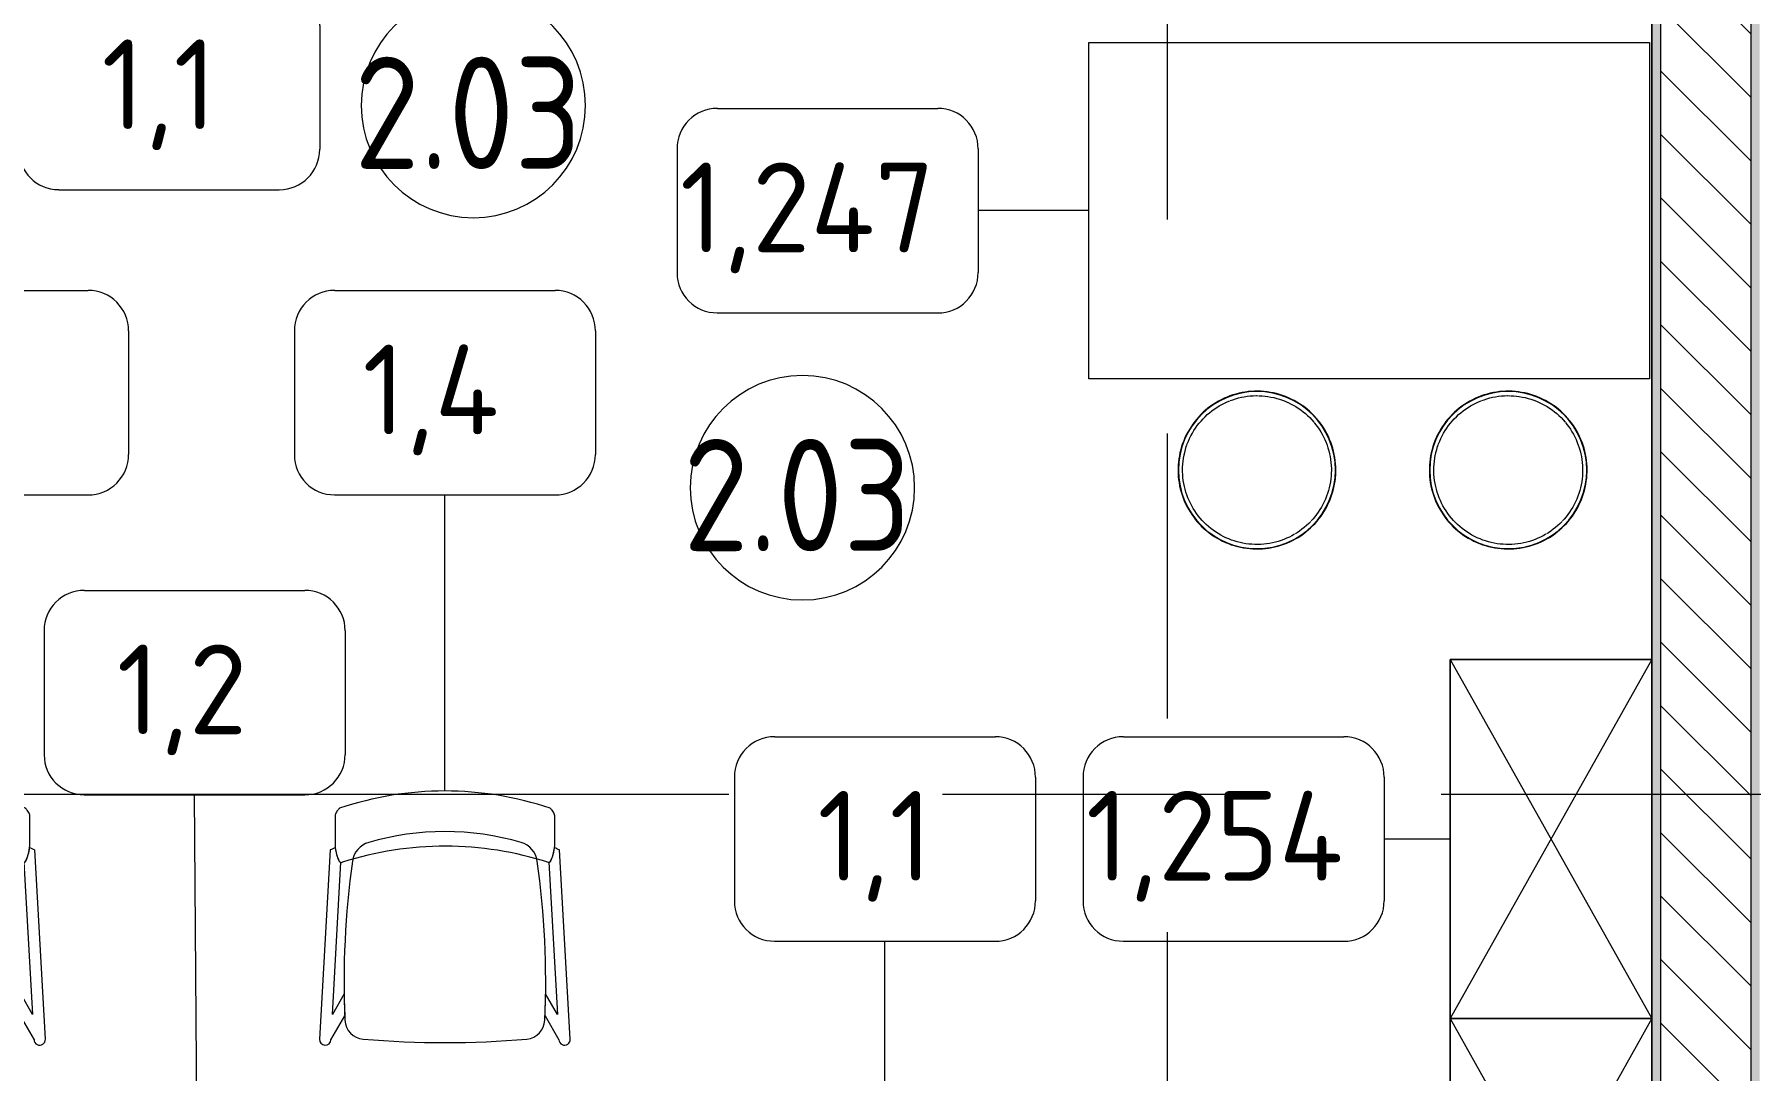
# Model space of a CAD drawing. Header units: millimetres. Extents: x -2766 to 205613, y -8553 to 29000.
# Drawn here: x 27085 to 30910, y 2984 to 5293 of the extents above; entities that cross this region are included whole.
import ezdxf

# ---------------------------------------------------------------- set-up
doc = ezdxf.new("R2010")
doc.units = ezdxf.units.MM
doc.linetypes.add('Осевая', pattern=[3175, 635, -476.25, 1587.5, -476.25])
for name, color, linetype, lineweight in [('A-AREA-IDEN', 7, 'Continuous', 9), ('A-WALL', 7, 'Continuous', 9), ('I-FURN-IDEN', 7, 'Continuous', 9), ('I-WALL', 7, 'Continuous', 9), ('Оси-2', 7, 'Осевая', 9)]:
    doc.layers.add(name, color=color, linetype=linetype, lineweight=lineweight)
for name, color, linetype, lineweight, true_color in [('A-WALL-1', 9, 'Continuous', 9, 0x808080), ('A-WALL-FNSH-1', 9, 'Continuous', 9, 0x808080), ('I-FURN-1', 9, 'Continuous', 9, 0x808080)]:
    doc.layers.add(name, color=color, linetype=linetype, lineweight=lineweight, true_color=true_color)
doc.styles.add('GOST Common', font='GOST_Common.ttf', dxfattribs={"height": 200})
doc.styles.add('GOST Common_1', font='GOST_Common.ttf', dxfattribs={"width": 0.9, "height": 250})
pattern_1 = [(0, (0, 0), (121.92, 30.48), [10.058, -81.382, 10.058, -81.382, -487.68]), (0, (0, 0), (121.92, 30.48), [-182.88, 10.058, -172.822, 10.058, -81.382, -213.36]), (0, (0, 0), (121.92, 30.48), [-457.2, 10.058, -50.902, 10.058, -142.342]), (120, (45.72, 15.24), (-87.356454, 90.345817), [10.058, -81.382, 10.058, -81.382, -487.68]), (120, (45.72, 15.24), (-87.356454, 90.345817), [-182.88, 10.058, -172.822, 10.058, -81.382, -213.36]), (120, (45.72, 15.24), (-87.356454, 90.345817), [-457.2, 10.058, -50.902, 10.058, -142.342]), (240, (60.96, 76.2), (-34.563546, -120.825817), [10.058, -81.382, 10.058, -81.382, -487.68]), (240, (60.96, 76.2), (-34.563546, -120.825817), [-182.88, 10.058, -172.822, 10.058, -81.382, -213.36]), (240, (60.96, 76.2), (-34.563546, -120.825817), [-457.2, 10.058, -50.902, 10.058, -142.342])]

# ---------------------------------------------------------------- blocks, each defined once
blk = doc.blocks.new('Chair_1 noor 78578 - 1_4-25422005-План расстановки мебели и оборудования 2 этажа в осях 1-12')
at = {"layer": 'I-FURN-1'}
for p, q in [((-130.5, 405.7), (-130.5, 344.8)), ((359.1, 344.8), (359.1, 405.7)), ((-141.2, 329.7), (-165.1, -92)), ((393.7, -92), (369.8, 329.7)), ((-136.5, -37.1), (-117.3, 302)), ((345.9, 302), (365.1, -37.1)), ((-110.2, 8.6), (-136.5, -37.1)), ((365.1, -37.1), (338.8, 8.6)), ((-139.7, -93.5), (-108.8, -39.9)), ((337.4, -39.9), (368.3, -93.5))]:
    blk.add_line(p, q, dxfattribs=at)
for centre, radius, start, end in [((114.3, -271.9), 732.8, 71.3174, 108.6833), ((-37.4, 344.8), 93.1, 180, 204.9864), ((-41.4, 297.5), 50.8, 106.1735, 171.9659), ((114.3, -239.2), 609.6, 73.8265, 106.1735), ((270, 297.5), 50.8, 8.0341, 73.8265), ((266, 344.8), 93.1, 334.477, 360), ((114.3, -279.3), 660.4, 111.7, 112.7563), ((-37.4, 344.8), 93.1, 186.4785, 204.9864), ((114.3, -408), 746, 71.9445, 107.8276), ((266, 344.8), 93.1, 335.0136, 353.5215), ((114.3, -279.3), 660.4, 67.2437, 68.3), ((-116, 308.2), 6.35, 204.9864, 258.4091), ((-116, 308.2), 6.35, 204.9864, 287.8276), ((1798.9, 37.7), 1909.3, 171.9659, 182.6261), ((-1570.3, 37.7), 1909.3, 357.3739, 8.0341), ((344.3, 307.4), 6.35, 281.4186, 334.477), ((344.6, 308.2), 6.35, 281.5909, 335.0136), ((1798.9, 37.7), 1909.3, 180.8761, 182.3307), ((-1570.3, 37.7), 1909.3, 357.6693, 359.1239), ((-64, -47.7), 44.5, 182.6261, 265.0912), ((292.6, -47.7), 44.4, 275.9396, 357.3739), ((-152.4, -92.7), 12.7, 176.75, 356.75), ((114.8, 2033.8), 2133.6, 265.0912, 274.9044), ((381, -92.7), 12.7, 183.25, 3.25)]:
    blk.add_arc(centre, radius, start, end, dxfattribs=at)
for points in [[(-120.4, 422.3), (-122, 420.8), (-124.7, 417.8), (-127.8, 413.5), (-129.8, 409.4), (-130.4, 406.9), (-130.5, 405.7)], [(359.1, 405.7), (359, 406.9), (358.4, 409.4), (356.4, 413.5), (353.3, 417.8), (350.6, 420.8), (349, 422.3)]]:
    blk.add_open_spline(points, degree=3, dxfattribs=at)
blk = doc.blocks.new('Стол базовый прямоугольный - 1_247-26230898-План расстановки мебели и оборудования 2 этажа в осях 1-12')
at = {"layer": 'I-FURN-1'}
for p, q in [((-625, 375), (625, 375)), ((-625, -375), (-625, 375)), ((625, 375), (625, -375)), ((625, -375), (-625, -375))]:
    blk.add_line(p, q, dxfattribs=at)
blk = doc.blocks.new('Шкаф параметрический - 1_256-26230905-План расстановки мебели и оборудования 2 этажа в осях 1-12')
at = {"layer": 'I-FURN-1'}
for p, q in [((0, 0), (800, -450)), ((0, -450), (800, 0)), ((800, 0), (0, 0)), ((0, 0), (0, -450)), ((0, -450), (0, 0)), ((0, 0), (800, 0)), ((800, -450), (800, 0)), ((800, 0), (800, -450)), ((0, -450), (800, -450)), ((800, -450), (0, -450))]:
    blk.add_line(p, q, dxfattribs=at)
blk = doc.blocks.new('Шкаф параметрический - 1_254-26230907-План расстановки мебели и оборудования 2 этажа в осях 1-12')
at = {"layer": 'I-FURN-1'}
for p, q in [((0, 0), (800, -450)), ((0, -450), (800, 0)), ((800, 0), (0, 0)), ((0, 0), (0, -450)), ((0, -450), (0, 0)), ((0, 0), (800, 0)), ((800, -450), (800, 0)), ((800, 0), (800, -450)), ((0, -450), (800, -450)), ((800, -450), (0, -450))]:
    blk.add_line(p, q, dxfattribs=at)
blk = doc.blocks.new('Stool _3_ - Aluminium Stool-V121-План расстановки мебели и оборудования 2 этажа в осях 1-12')
at = {"layer": 'I-FURN-1'}
blk.add_line((-1.2, 165.8), (3.8, 165.7), dxfattribs=at)
at = {"layer": 'I-FURN-1', "flags": 128}
for points in [[(175.8, 0), (175.7, 7), (175.2, 14), (174.5, 21), (173.6, 28), (172.3, 34.9), (170.8, 41.8), (169, 48.6), (166.9, 55.3), (164.5, 61.9), (161.9, 68.5), (159.1, 74.9), (155.9, 81.2), (152.6, 87.4), (148.9, 93.4), (145.1, 99.3), (141, 105), (136.7, 110.5), (132.2, 115.9), (127.4, 121.1), (122.5, 126.1), (117.3, 130.9), (112, 135.5), (106.5, 139.9), (100.8, 144), (95, 147.9), (89, 151.6), (82.9, 155), (76.6, 158.2), (70.2, 161.2), (63.7, 163.9), (57.1, 166.3), (50.4, 168.4), (43.6, 170.3), (36.8, 171.9), (29.9, 173.2), (22.9, 174.3), (15.9, 175.1), (8.9, 175.6), (1.9, 175.8), (-5.1, 175.7), (-12.2, 175.4), (-19.2, 174.8), (-26.1, 173.8), (-33.1, 172.7), (-39.9, 171.2), (-46.8, 169.5), (-53.5, 167.5), (-60.1, 165.2), (-66.7, 162.6), (-73.2, 159.9), (-79.5, 156.8), (-85.7, 153.5), (-91.8, 149.9), (-97.7, 146.2), (-103.5, 142.1), (-109.1, 137.9), (-114.5, 133.4), (-119.7, 128.7), (-124.8, 123.8), (-129.6, 118.7), (-134.3, 113.5), (-138.7, 108), (-142.9, 102.4), (-146.9, 96.6), (-150.6, 90.6), (-154.1, 84.5), (-157.4, 78.3), (-160.4, 71.9), (-163.2, 65.5), (-165.6, 58.9), (-167.9, 52.2), (-169.8, 45.5), (-171.5, 38.6), (-172.9, 31.7), (-174, 24.8), (-174.9, 17.8), (-175.5, 10.8), (-175.8, 3.8), (-175.8, 0)], [(-105.6, 127.8), (-100.4, 131.9), (-95.1, 135.8), (-89.6, 139.5), (-83.9, 143), (-78.1, 146.2), (-72.2, 149.2), (-66.2, 152), (-60.1, 154.5)], [(-59.6, 154.7), (-53.9, 156.8), (-47.5, 158.8), (-41.1, 160.6), (-34.7, 162.1), (-28.2, 163.4), (-21.6, 164.4), (-15, 165.1), (-8.4, 165.6), (-1.8, 165.8)], [(4.8, 165.7), (11.5, 165.4), (18.1, 164.8), (24.6, 164), (31.2, 162.8), (37.7, 161.5), (44.1, 159.8), (50.5, 157.9), (56.7, 155.8), (62.9, 153.4), (69, 150.8)], [(-156.2, 55.5), (-155.2, 58.4), (-152.7, 64.6), (-150, 70.6), (-147.1, 76.6), (-143.9, 82.4), (-140.5, 88.1), (-136.8, 93.6), (-133, 99), (-128.9, 104.3), (-124.6, 109.3), (-120.2, 114.2), (-115.5, 118.9), (-110.7, 123.5), (-105.9, 127.5)], [(69.3, 150.6), (75, 147.9), (80.8, 144.8), (86.5, 141.4), (92.1, 137.8), (97.6, 134), (102.9, 130), (108, 125.8), (112.9, 121.4), (117.7, 116.8), (122.3, 112), (126.6, 107)], [(127.5, 106), (130.8, 101.9), (134.8, 96.5), (138.5, 91.1), (142.1, 85.5), (145.4, 79.7)], [(145.4, 79.7), (148.4, 73.8), (151.3, 67.8), (153.9, 61.7), (156.2, 55.5), (158.3, 49.2), (160.2, 42.9), (161.7, 36.4), (163.1, 29.9), (164.1, 23.4), (164.9, 16.8), (165.5, 10.2), (165.8, 3.6), (165.8, 0)], [(-162.3, 33.7), (-161, 39.4), (-159.3, 45.8), (-157.4, 52.2), (-156.4, 55)], [(-175.8, 0), (-175.7, -7), (-175.2, -14), (-174.5, -21), (-173.6, -28), (-172.3, -34.9), (-170.8, -41.8), (-169, -48.6), (-166.9, -55.3), (-164.5, -61.9), (-161.9, -68.5), (-159.1, -74.9), (-155.9, -81.2), (-152.6, -87.4), (-148.9, -93.4), (-145.1, -99.3), (-141, -105), (-136.7, -110.5), (-132.2, -115.9), (-127.4, -121.1), (-122.5, -126.1), (-117.3, -130.9), (-112, -135.5), (-106.5, -139.9), (-100.8, -144), (-95, -147.9), (-89, -151.6), (-82.9, -155), (-76.6, -158.2), (-70.2, -161.2), (-63.7, -163.9), (-57.1, -166.3), (-50.4, -168.4), (-43.6, -170.3), (-36.8, -171.9), (-29.9, -173.2), (-22.9, -174.3), (-15.9, -175.1), (-8.9, -175.6), (-1.9, -175.8), (5.1, -175.7), (12.2, -175.4), (19.2, -174.8), (26.1, -173.8), (33.1, -172.7), (39.9, -171.2), (46.8, -169.5), (53.5, -167.5), (60.1, -165.2), (66.7, -162.6), (73.2, -159.9), (79.5, -156.8), (85.7, -153.5), (91.8, -149.9), (97.7, -146.2), (103.5, -142.1), (109.1, -137.9), (114.5, -133.4), (119.7, -128.7), (124.8, -123.8), (129.6, -118.7), (134.3, -113.5), (138.7, -108), (142.9, -102.4), (146.9, -96.6), (150.6, -90.6), (154.1, -84.5), (157.4, -78.3), (160.4, -71.9), (163.2, -65.5), (165.6, -58.9), (167.9, -52.2), (169.8, -45.5), (171.5, -38.6), (172.9, -31.7), (174, -24.8), (174.9, -17.8), (175.5, -10.8), (175.8, -3.8), (175.8, 0)], [(-165.8, 0), (-165.7, 6.6), (-165.3, 13.2), (-164.6, 19.8), (-163.7, 26.4), (-162.5, 32.9)], [(-44.1, -159.8), (-50.5, -157.9), (-56.7, -155.8), (-62.9, -153.4), (-69, -150.8), (-75, -147.9), (-80.8, -144.8), (-86.5, -141.4), (-92.1, -137.8), (-97.6, -134), (-102.9, -130), (-108, -125.8), (-112.9, -121.4), (-117.7, -116.8), (-122.3, -112), (-126.6, -107), (-130.8, -101.9), (-134.8, -96.5), (-138.5, -91.1), (-142.1, -85.5), (-145.4, -79.7), (-148.4, -73.8), (-151.3, -67.8), (-153.9, -61.7), (-156.2, -55.5), (-158.3, -49.2), (-160.2, -42.9), (-161.7, -36.4), (-163.1, -29.9), (-164.1, -23.4), (-164.9, -16.8), (-165.5, -10.2), (-165.8, -3.6), (-165.8, 0)], [(165.8, 0), (165.7, -6.6), (165.3, -13.2), (164.6, -19.8), (163.7, -26.4), (162.5, -32.9), (161, -39.4), (159.3, -45.8), (157.4, -52.2), (155.2, -58.4), (152.7, -64.6), (150, -70.6), (147.1, -76.6), (143.9, -82.4), (140.5, -88.1), (136.8, -93.6), (133, -99), (128.9, -104.3), (124.6, -109.3), (121, -113.4)], [(119.9, -114.5), (115.5, -118.9), (110.7, -123.5), (105.6, -127.8), (100.4, -131.9), (95.1, -135.8), (89.6, -139.5), (85, -142.3)], [(83.9, -143), (78.1, -146.2), (72.2, -149.2), (66.2, -152), (60.1, -154.5), (53.9, -156.8), (47.5, -158.8), (41.1, -160.6), (34.7, -162.1), (28.2, -163.4), (21.6, -164.4), (15, -165.1), (8.4, -165.6), (1.8, -165.8), (-4.8, -165.7), (-11.5, -165.4), (-18.1, -164.8), (-24.6, -164), (-31.2, -162.8), (-37.7, -161.5), (-44.1, -159.8)]]:
    blk.add_lwpolyline(points, dxfattribs=at)
at = {"layer": 'I-FURN-1'}
for start, end in [(360, 180), (0, 180), (180, 0), (180, 360)]:
    blk.add_arc((0, 0), 175, start, end, dxfattribs=at)
blk = doc.blocks.new('Stool _3_ - Aluminium Stool-V122-План расстановки мебели и оборудования 2 этажа в осях 1-12')
at = {"layer": 'I-FURN-1'}
blk.add_line((-1.2, 165.8), (3.8, 165.7), dxfattribs=at)
at = {"layer": 'I-FURN-1', "flags": 128}
for points in [[(175.8, 0), (175.7, 7), (175.2, 14), (174.5, 21), (173.6, 28), (172.3, 34.9), (170.8, 41.8), (169, 48.6), (166.9, 55.3), (164.5, 61.9), (161.9, 68.5), (159.1, 74.9), (155.9, 81.2), (152.6, 87.4), (148.9, 93.4), (145.1, 99.3), (141, 105), (136.7, 110.5), (132.2, 115.9), (127.4, 121.1), (122.5, 126.1), (117.3, 130.9), (112, 135.5), (106.5, 139.9), (100.8, 144), (95, 147.9), (89, 151.6), (82.9, 155), (76.6, 158.2), (70.2, 161.2), (63.7, 163.9), (57.1, 166.3), (50.4, 168.4), (43.6, 170.3), (36.8, 171.9), (29.9, 173.2), (22.9, 174.3), (15.9, 175.1), (8.9, 175.6), (1.9, 175.8), (-5.1, 175.7), (-12.2, 175.4), (-19.2, 174.8), (-26.1, 173.8), (-33.1, 172.7), (-39.9, 171.2), (-46.8, 169.5), (-53.5, 167.5), (-60.1, 165.2), (-66.7, 162.6), (-73.2, 159.9), (-79.5, 156.8), (-85.7, 153.5), (-91.8, 149.9), (-97.7, 146.2), (-103.5, 142.1), (-109.1, 137.9), (-114.5, 133.4), (-119.7, 128.7), (-124.8, 123.8), (-129.6, 118.7), (-134.3, 113.5), (-138.7, 108), (-142.9, 102.4), (-146.9, 96.6), (-150.6, 90.6), (-154.1, 84.5), (-157.4, 78.3), (-160.4, 71.9), (-163.2, 65.5), (-165.6, 58.9), (-167.9, 52.2), (-169.8, 45.5), (-171.5, 38.6), (-172.9, 31.7), (-174, 24.8), (-174.9, 17.8), (-175.5, 10.8), (-175.8, 3.8), (-175.8, 0)], [(-105.6, 127.8), (-100.4, 131.9), (-95.1, 135.8), (-89.6, 139.5), (-83.9, 143), (-78.1, 146.2), (-72.2, 149.2), (-66.2, 152), (-60.1, 154.5)], [(-59.6, 154.7), (-53.9, 156.8), (-47.5, 158.8), (-41.1, 160.6), (-34.7, 162.1), (-28.2, 163.4), (-21.6, 164.4), (-15, 165.1), (-8.4, 165.6), (-1.8, 165.8)], [(4.8, 165.7), (11.5, 165.4), (18.1, 164.8), (24.6, 164), (31.2, 162.8), (37.7, 161.5), (44.1, 159.8), (50.5, 157.9), (56.7, 155.8), (62.9, 153.4), (69, 150.8)], [(-156.2, 55.5), (-155.2, 58.4), (-152.7, 64.6), (-150, 70.6), (-147.1, 76.6), (-143.9, 82.4), (-140.5, 88.1), (-136.8, 93.6), (-133, 99), (-128.9, 104.3), (-124.6, 109.3), (-120.2, 114.2), (-115.5, 118.9), (-110.7, 123.5), (-105.9, 127.5)], [(69.3, 150.6), (75, 147.9), (80.8, 144.8), (86.5, 141.4), (92.1, 137.8), (97.6, 134), (102.9, 130), (108, 125.8), (112.9, 121.4), (117.7, 116.8), (122.3, 112), (126.6, 107)], [(127.5, 106), (130.8, 101.9), (134.8, 96.5), (138.5, 91.1), (142.1, 85.5), (145.4, 79.7), (148.4, 73.8), (151.3, 67.8), (153.9, 61.7), (156.2, 55.5), (158.3, 49.2), (160.2, 42.9), (161.7, 36.4), (163.1, 29.9), (164.1, 23.4), (164.9, 16.8), (165.5, 10.2), (165.8, 3.6), (165.8, 0)], [(-162.3, 33.7), (-161, 39.4), (-159.3, 45.8), (-157.4, 52.2), (-156.4, 55)], [(-175.8, 0), (-175.7, -7), (-175.2, -14), (-174.5, -21), (-173.6, -28), (-172.3, -34.9), (-170.8, -41.8), (-169, -48.6), (-166.9, -55.3), (-164.5, -61.9), (-161.9, -68.5), (-159.1, -74.9), (-155.9, -81.2), (-152.6, -87.4), (-148.9, -93.4), (-145.1, -99.3), (-141, -105), (-136.7, -110.5), (-132.2, -115.9), (-127.4, -121.1), (-122.5, -126.1), (-117.3, -130.9), (-112, -135.5), (-106.5, -139.9), (-100.8, -144), (-95, -147.9), (-89, -151.6), (-82.9, -155), (-76.6, -158.2), (-70.2, -161.2), (-63.7, -163.9), (-57.1, -166.3), (-50.4, -168.4), (-43.6, -170.3), (-36.8, -171.9), (-29.9, -173.2), (-22.9, -174.3), (-15.9, -175.1), (-8.9, -175.6), (-1.9, -175.8), (5.1, -175.7), (12.2, -175.4), (19.2, -174.8), (26.1, -173.8), (33.1, -172.7), (39.9, -171.2), (46.8, -169.5), (53.5, -167.5), (60.1, -165.2), (66.7, -162.6), (73.2, -159.9), (79.5, -156.8), (85.7, -153.5), (91.8, -149.9), (97.7, -146.2), (103.5, -142.1), (109.1, -137.9), (114.5, -133.4), (119.7, -128.7), (124.8, -123.8), (129.6, -118.7), (134.3, -113.5), (138.7, -108), (142.9, -102.4), (146.9, -96.6), (150.6, -90.6), (154.1, -84.5), (157.4, -78.3), (160.4, -71.9), (163.2, -65.5), (165.6, -58.9), (167.9, -52.2), (169.8, -45.5), (171.5, -38.6), (172.9, -31.7), (174, -24.8), (174.9, -17.8), (175.5, -10.8), (175.8, -3.8), (175.8, 0)], [(-165.8, 0), (-165.7, 6.6), (-165.3, 13.2), (-164.6, 19.8), (-163.7, 26.4), (-162.5, 32.9)], [(-44.1, -159.8), (-50.5, -157.9), (-56.7, -155.8), (-62.9, -153.4), (-69, -150.8), (-75, -147.9), (-80.8, -144.8), (-86.5, -141.4), (-92.1, -137.8), (-97.6, -134), (-102.9, -130), (-108, -125.8), (-112.9, -121.4), (-117.7, -116.8), (-122.3, -112), (-126.6, -107), (-130.8, -101.9), (-134.8, -96.5), (-138.5, -91.1), (-142.1, -85.5), (-145.4, -79.7), (-148.4, -73.8), (-151.3, -67.8), (-153.9, -61.7), (-156.2, -55.5), (-158.3, -49.2), (-160.2, -42.9), (-161.7, -36.4), (-163.1, -29.9), (-164.1, -23.4), (-164.9, -16.8), (-165.5, -10.2), (-165.8, -3.6), (-165.8, 0)], [(165.8, 0), (165.7, -6.6), (165.3, -13.2), (164.6, -19.8), (163.7, -26.4), (162.5, -32.9), (161, -39.4), (159.3, -45.8), (157.4, -52.2), (155.2, -58.4), (152.7, -64.6), (150, -70.6), (147.1, -76.6), (143.9, -82.4), (140.5, -88.1), (136.8, -93.6), (133, -99), (128.9, -104.3)], [(119.9, -114.5), (115.5, -118.9), (110.7, -123.5), (105.6, -127.8), (100.4, -131.9), (95.1, -135.8), (89.6, -139.5), (85, -142.3)], [(128.9, -104.3), (124.6, -109.3), (121, -113.4)], [(83.9, -143), (78.1, -146.2), (72.2, -149.2), (66.2, -152), (60.1, -154.5), (53.9, -156.8), (47.5, -158.8), (41.1, -160.6), (34.7, -162.1), (28.2, -163.4), (21.6, -164.4), (15, -165.1), (8.4, -165.6), (1.8, -165.8), (-4.8, -165.7), (-11.5, -165.4), (-18.1, -164.8), (-24.6, -164), (-31.2, -162.8), (-37.7, -161.5), (-44.1, -159.8)]]:
    blk.add_lwpolyline(points, dxfattribs=at)
at = {"layer": 'I-FURN-1'}
for start, end in [(360, 180), (0, 180), (180, 0), (180, 360)]:
    blk.add_arc((0, 0), 175, start, end, dxfattribs=at)
blk = doc.blocks.new('Марка_Мебель - В прямоуг_Balcon_Марка-25523697-План расстановки мебели и оборудования 2 этажа в осях 1-12')
at = {"layer": 'I-FURN-IDEN'}
for p, q in [((-2.455, 2.278), (2.455, 2.278)), ((-3.355, 1.378), (-3.355, -1.384)), ((3.355, 1.378), (3.355, -1.378)), ((-2.461, -2.278), (2.455, -2.278))]:
    blk.add_line(p, q, dxfattribs=at)
for centre, radius, start, end in [((-2.455, 1.378), 0.9, 90, 180), ((2.455, 1.378), 0.9, 0, 90), ((-2.461, -1.384), 0.893, 180, 270), ((2.455, -1.378), 0.9, 270, 0)]:
    blk.add_arc(centre, radius, start, end, dxfattribs=at)
blk = doc.blocks.new('Марка_Помещения - Номер-25198446-План расстановки мебели и оборудования 2 этажа в осях 1-12')
at = {"layer": 'A-AREA-IDEN'}
for start, end in [(360, 180), (180, 360)]:
    blk.add_arc((0, 0), 2.5, start, end, dxfattribs=at)

msp = doc.modelspace()

# ---------------------------------------------------------------- hatches: boundary and pattern name
at = {"layer": 'I-WALL'}
h = msp.add_hatch(dxfattribs=at)
h.set_pattern_fill('FP_87', color=256, style=0, pattern_type=2)
h.set_pattern_definition(pattern_1)
h.paths.add_polyline_path([(30910, 100), (30930, 100), (30930, 7900), (30910, 7900), (30910, 191.6)])
h = msp.add_hatch(dxfattribs=at)
h.set_pattern_fill('FP_11', color=256, style=0, pattern_type=2)
h.set_pattern_definition([(135, (0, 0), (-70.71068, -70.71068), [])])
h.paths.add_polyline_path([(30910, 100), (30910, 7700), (30710, 7700), (30710, 100)])
h = msp.add_hatch(dxfattribs=at)
h.set_pattern_fill('FP_87', color=256, style=0, pattern_type=2)
h.set_pattern_definition(pattern_1)
h.paths.add_polyline_path([(30690, 100), (30710, 100), (30710, 7100), (30690, 7100), (30690, 140)])

# ---------------------------------------------------------------- linework, layer by layer
at = {"layer": 'A-WALL'}
msp.add_line((30690, 7080), (30690, 141), dxfattribs=at)
at = {"layer": 'A-WALL-1'}
for p, q in [((30910, 7900), (30910, -250)), ((30710, 100), (30710, 7700))]:
    msp.add_line(p, q, dxfattribs=at)
at = {"layer": 'A-WALL-FNSH-1'}
msp.add_line((30689, 7079), (30689, 141), dxfattribs=at)
at = {"layer": 'I-FURN-IDEN'}
for p, q in [((29434.7, 4900), (29188.4, 4900)), ((28000, 3607), (28000, 4266.7)), ((27450, 2529.6), (27442.3, 3598.5)), ((30240, 3500), (30093.2, 3500)), ((28980.7, 2902.6), (28980.7, 3272.2))]:
    msp.add_line(p, q, dxfattribs=at)
at = {"layer": 'Оси-2'}
for p, q in [((29610, 593.7), (29610, 24898.1)), ((534, 3600), (35990, 3600))]:
    msp.add_line(p, q, dxfattribs=at)

# ---------------------------------------------------------------- block references
at = {"layer": 'A-AREA-IDEN', "xscale": 99.99999999999993, "yscale": 99.99999999999993, "zscale": 99.99999999999993}
for p in [(28063.5, 5134.3), (28796.8, 4282.7)]:
    msp.add_blockref('Марка_Помещения - Номер-25198446-План расстановки мебели и оборудования 2 этажа в осях 1-12', p, dxfattribs=at)
at = {"layer": 'I-FURN-1'}
for name, p, rotation in [('Стол базовый прямоугольный - 1_247-26230898-План расстановки мебели и оборудования 2 этажа в осях 1-12', (30059.7, 4900), 180), ('Шкаф параметрический - 1_254-26230907-План расстановки мебели и оборудования 2 этажа в осях 1-12', (30690, 3900), 269.9999999999999), ('Шкаф параметрический - 1_256-26230905-План расстановки мебели и оборудования 2 этажа в осях 1-12', (30690, 3100), 269.9999999999999)]:
    msp.add_blockref(name, p, dxfattribs=dict(at, rotation=rotation))
for name, p in [('Stool _3_ - Aluminium Stool-V121-План расстановки мебели и оборудования 2 этажа в осях 1-12', (29809.7, 4322)), ('Stool _3_ - Aluminium Stool-V122-План расстановки мебели и оборудования 2 этажа в осях 1-12', (30369.7, 4322)), ('Chair_1 noor 78578 - 1_4-25422005-План расстановки мебели и оборудования 2 этажа в осях 1-12', (26716, 3146.1)), ('Chair_1 noor 78578 - 1_4-25422005-План расстановки мебели и оборудования 2 этажа в осях 1-12', (27885.7, 3146.1))]:
    msp.add_blockref(name, p, dxfattribs=at)
at = {"layer": 'I-FURN-IDEN', "xscale": 99.99999999999993, "yscale": 99.99999999999993, "zscale": 99.99999999999993}
for p in [(27385.5, 5174.5), (28852.9, 4900), (26959.5, 4494.5), (28000, 4494.5), (27442.3, 3826.2), (28980.7, 3500), (29757.7, 3500)]:
    msp.add_blockref('Марка_Мебель - В прямоуг_Balcon_Марка-25523697-План расстановки мебели и оборудования 2 этажа в осях 1-12', p, dxfattribs=at)

# ---------------------------------------------------------------- texts
at = {"layer": 'A-AREA-IDEN', "char_height": 250, "width": 663.797, "attachment_point": 1, "style": 'GOST Common_1'}
for insert in [(27797.8, 5242.9), (28531.1, 4391.3)]:
    msp.add_mtext('2.03', dxfattribs=dict(at, insert=insert))
at = {"layer": 'I-FURN-IDEN', "char_height": 200, "attachment_point": 1, "style": 'GOST Common'}
for s, insert, width in [('1,1', (27235, 5281.5), 328.692), ('1,247', (28523.9, 5007.1), 761.603), ('1,4', (27816.5, 4601.5), 408.861), ('1,2', (27268.8, 3933.3), 384.81), ('1,1', (28830.2, 3607), 328.692), ('1,254', (29428.7, 3607), 761.603)]:
    msp.add_mtext(s, dxfattribs=dict(at, insert=insert, width=width))

doc.saveas('drawing.dxf')
